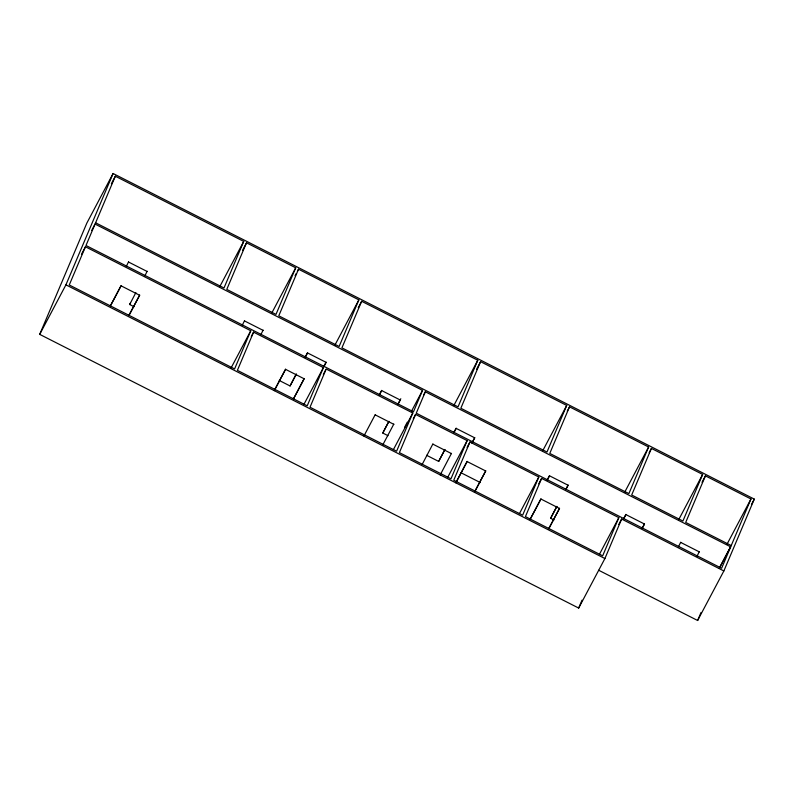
<?xml version="1.0" encoding="UTF-8"?>
<svg xmlns="http://www.w3.org/2000/svg" width="794" height="794" viewBox="0 0 794 794"><rect width="100%" height="100%" fill="white"/><g stroke="black" fill="none" stroke-linecap="round" stroke-linejoin="round"><path stroke-width="1.19" d="M723.86 570.965L621.633 519.058L604.909 558.539L578.677 608.065L39.7 334.373L86.874 223.035L113.095 173.509L754.3 499.108L723.86 570.965L697.628 620.491L598.706 570.261M39.7 334.373L65.922 284.848L113.095 173.509M85.444 246.775L69.257 284.977L234.597 368.932L250.785 330.741L85.444 246.775L81.454 254.318M95.598 222.796L223.987 287.994L243.728 241.396L115.338 176.208L85.99 245.495L413.466 411.788L422.537 390.37L95.062 224.077L91.638 230.538M134.057 306.732L129.68 304.509L130.226 303.229M246.517 242.815L226.776 289.403L275.984 314.394L295.725 267.806L246.517 242.815L242.527 250.348M253.574 332.15L237.386 370.351L307.218 405.813L323.396 367.612L253.574 332.15L251.291 336.458M298.514 269.216L278.773 315.813L339.127 346.462L358.868 299.864L298.514 269.216L297.373 271.369M279.23 380.455L290.058 385.953L296.241 374.014M361.657 301.283L341.916 347.871L458.049 406.846L477.789 360.258L361.657 301.283L358.233 307.744M387.988 435.678L382.787 433.038L388.405 422.17M412.791 412.999L396.603 451.2L310.007 407.223L326.185 369.031L412.791 412.999L393.407 449.612M415.58 414.418L399.392 452.62L450.972 478.802L467.15 440.61L415.58 414.418L413.297 418.726M719.285 568.385L730.688 546.848L425.326 391.789L416.255 413.198L721.617 568.266L750.965 498.979L705.429 475.854L702.015 482.315M480.578 361.677L460.838 408.265L546.987 452.014L566.727 405.426L480.578 361.677L476.589 369.21M426.586 455.28L438.675 461.423L444.858 449.483M469.939 442.03L453.751 480.221L522.641 515.197L538.818 477.005L469.939 442.03L467.09 447.409M569.516 406.836L549.776 453.424L628.888 493.6L648.629 447.002L569.516 406.836L567.244 411.143M541.607 478.415L525.42 516.616L602.666 555.84L618.844 517.638L541.607 478.415L538.759 483.804M553.944 519.951L550.639 518.274L556.832 506.344M578.677 608.065L582.032 600.175M651.408 448.421L631.677 495.009L682.909 521.033L702.65 474.435L651.408 448.421L649.135 452.729M705.429 475.854L685.688 522.442L731.224 545.567M697.628 620.491L701.013 612.511M111.349 183.742L115.338 176.208M126.325 266.318L128.559 261.831M110.922 304.787L121.075 285.612M110.376 306.067L121.095 285.83L139.675 295.269L128.965 315.506M129.68 304.509L135.873 292.579M144.915 275.756L147.148 271.27M128.946 315.287L139.655 295.05M219.779 286.624L243.728 241.396M242.289 325.203L244.522 320.716M230.826 368.426L250.785 330.741M271.776 313.025L295.725 267.806M260.869 334.641L263.112 330.155M295.09 275.677L296.231 273.523M274.287 390.45L285.572 369.141M274.307 390.668L285.592 369.359L304.171 378.798L293.462 399.035M305.273 356.972L307.526 352.715M290.058 385.953L296.261 374.232M305.293 357.191L307.546 352.933L326.136 362.372L304.013 404.225M293.443 398.816L304.162 378.579M334.919 345.092L358.868 299.864M323.853 366.411L326.116 362.153M323.337 374.411L325.619 370.103M379.413 394.618L381.666 390.36M379.433 394.836L381.686 390.579L400.265 400.017L398.012 404.275M363.94 435.966L375.215 414.667M397.993 404.057L400.811 398.737M382.787 433.038L388.991 421.316M382.519 445.404L393.804 424.105M411.699 410.835L422.537 390.37M404.493 427.5L407.312 422.17M423.609 395.025L425.326 391.789M422.19 464.411L432.889 443.945M453.85 405.486L477.789 360.258M453.88 432.442L456.143 428.174M438.675 461.423L444.878 449.702M453.9 432.661L456.163 428.403L474.743 437.831L471.924 443.161M440.213 474.911L451.468 453.384M447.766 477.224L467.15 440.61M472.47 441.881L474.723 437.613M456.421 481.581L467.13 461.344M455.875 482.861L467.15 461.562L485.739 471.001L474.465 492.3M475.001 491.02L485.72 470.782M542.788 450.645L566.727 405.426M519.435 513.609L538.818 477.005M547.264 479.854L549.517 475.596M547.284 480.082L549.537 475.814L568.127 485.253L565.874 489.521M530.223 519.058L540.932 498.821M530.243 519.276L540.952 499.039L559.542 508.478L548.823 528.715M565.854 489.293L568.107 485.035M550.639 518.274L556.852 506.562M548.803 528.496L559.522 508.259M624.679 492.23L648.629 447.002M599.46 554.252L618.844 517.638M618.784 524.437L621.633 519.058M623.647 518.651L625.9 514.383M623.667 518.869L625.92 514.601L644.51 524.04L642.257 528.308M642.237 528.079L644.49 523.822M678.701 519.663L702.65 474.435M678.483 546.699L680.716 542.223M697.063 556.137L699.306 551.651M727.026 544.198L750.965 498.979M751.452 504.488L754.3 499.108M719.83 567.105L730.083 547.721M128.578 262.05L147.168 271.488M244.542 320.935L263.132 330.373M680.736 542.441L699.325 551.88M375.234 414.885L393.824 424.324M432.909 444.164L451.488 453.602M460.56 472.529L480.36 482.583M65.922 284.848L604.909 558.539"/></g></svg>
